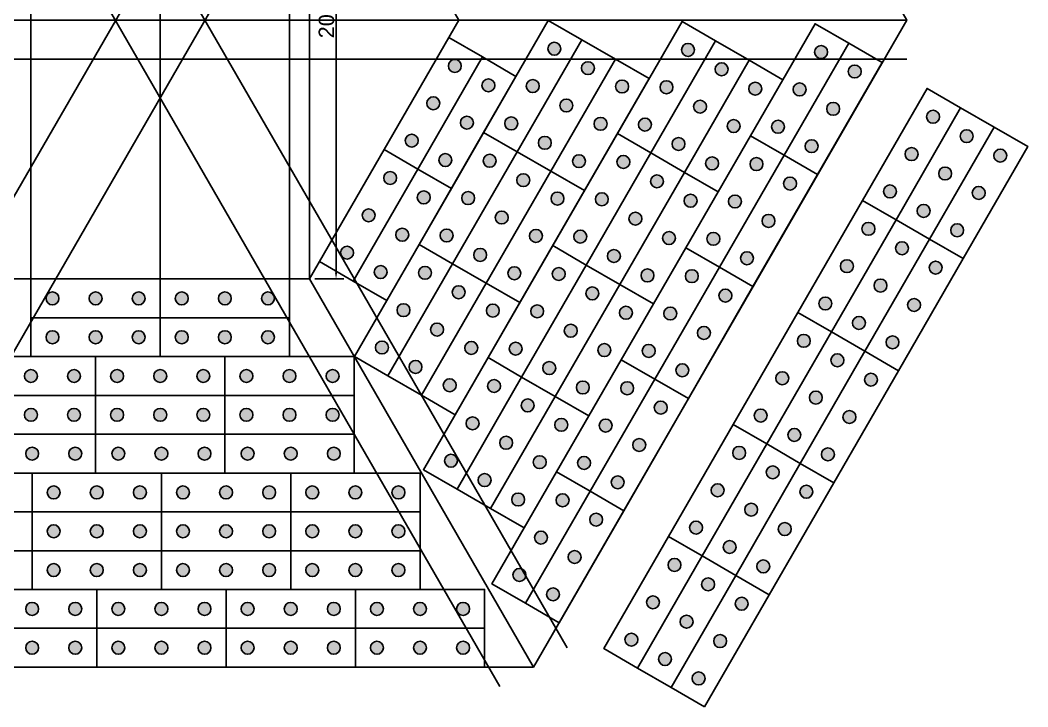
# Model space of a CAD drawing. Header units: millimetres. Extents: x 1388 to 8110, y -1425 to 5021.
# Drawn here: x 2666.7 to 3056.4, y 206.3 to 471.6 of the extents above; entities that cross this region are included whole.
import ezdxf

# ---------------------------------------------------------------- set-up
doc = ezdxf.new("R2010")
doc.units = ezdxf.units.MM
doc.styles.get("Standard").update_dxf_attribs({"font": 'arial.ttf'})
doc.dimstyles.new('ISO-25', dxfattribs={"dimtxt": 6, "dimasz": 2.5, "dimexe": 3, "dimexo": 2, "dimtad": 1, "dimtxsty": 'Standard', "dimcen": 2.5, "dimadec": 0, "dimazin": 0, "dimtfac": 1, "dimtmove": 0, "dimatfit": 3, "dimfxl": 1, "dimarcsym": 0})

# ---------------------------------------------------------------- blocks, each defined once
blk = doc.blocks.new('*D2')
at = {"color": 0, "lineweight": -2, "transparency": 16777216}
for p, q in [((2780.64, 571.62), (2791.9, 571.62)), ((2788.9, 569.12), (2788.9, 374.12)), ((2780.64, 371.62), (2791.9, 371.62))]:
    blk.add_line(p, q, dxfattribs=at)
at = {"color": 0, "transparency": 16777216}
for points in [[(2788.48, 569.12), (2789.31, 569.12), (2788.9, 571.62)], [(2788.48, 374.12), (2789.31, 374.12), (2788.9, 371.62)]]:
    blk.add_solid(points, dxfattribs=at)
at = {"layer": 'Defpoints', "color": 0, "transparency": 16777216}
for p in [(2778.64, 571.62), (2778.64, 371.62), (2788.9, 371.62)]:
    blk.add_point(p, dxfattribs=at)
at = {"color": 0, "transparency": 16777216, "insert": (2785.21, 471.62), "char_height": 6, "attachment_point": 5, "rotation": 90}
blk.add_mtext('200', dxfattribs=at)

msp = doc.modelspace()

# ---------------------------------------------------------------- hatches: boundary and pattern name
at = {"true_color": 0xf1eb1f}
h = msp.add_hatch(color=2, dxfattribs=at)
h.dxf.hatch_style = 1
h.paths.add_polyline_path([(2875.816, 460.606, 1), (2870.816, 460.606, 1)])
h = msp.add_hatch(color=2, dxfattribs=at)
h.dxf.hatch_style = 1
h.paths.add_polyline_path([(2927.52, 460.16, 1), (2922.52, 460.16, 1)])
h = msp.add_hatch(color=2, dxfattribs=at)
h.dxf.hatch_style = 1
h.paths.add_polyline_path([(2978.991, 459.311, 1), (2973.991, 459.311, 1)])
h = msp.add_hatch(color=2, dxfattribs=at)
h.dxf.hatch_style = 1
h.paths.add_polyline_path([(2837.335, 453.955, 1), (2832.335, 453.955, 1)])
h = msp.add_hatch(color=2, dxfattribs=at)
h.dxf.hatch_style = 1
h.paths.add_polyline_path([(2888.806, 453.106, 1), (2883.806, 453.106, 1)])
h = msp.add_hatch(color=2, dxfattribs=at)
h.dxf.hatch_style = 1
h.paths.add_polyline_path([(2940.51, 452.66, 1), (2935.51, 452.66, 1)])
h = msp.add_hatch(color=2, dxfattribs=at)
h.dxf.hatch_style = 1
h.paths.add_polyline_path([(2991.981, 451.811, 1), (2986.981, 451.811, 1)])
h = msp.add_hatch(color=2, dxfattribs=at)
h.dxf.hatch_style = 1
h.paths.add_polyline_path([(2850.325, 446.455, 1), (2845.325, 446.455, 1)])
h = msp.add_hatch(color=2, dxfattribs=at)
h.dxf.hatch_style = 1
h.paths.add_polyline_path([(2867.482, 446.172, 1), (2862.482, 446.172, 1)])
h = msp.add_hatch(color=2, dxfattribs=at)
h.dxf.hatch_style = 1
h.paths.add_polyline_path([(2902.029, 446.009, 1), (2897.029, 446.009, 1)])
h = msp.add_hatch(color=2, dxfattribs=at)
h.dxf.hatch_style = 1
h.paths.add_polyline_path([(2919.186, 445.726, 1), (2914.186, 445.726, 1)])
h = msp.add_hatch(color=2, dxfattribs=at)
h.dxf.hatch_style = 1
h.paths.add_polyline_path([(2953.5, 445.16, 1), (2948.5, 445.16, 1)])
h = msp.add_hatch(color=2, dxfattribs=at)
h.dxf.hatch_style = 1
h.paths.add_polyline_path([(2970.658, 444.877, 1), (2965.658, 444.877, 1)])
h = msp.add_hatch(color=2, dxfattribs=at)
h.dxf.hatch_style = 1
h.paths.add_polyline_path([(2829.001, 439.522, 1), (2824.001, 439.522, 1)])
h = msp.add_hatch(color=2, dxfattribs=at)
h.dxf.hatch_style = 1
h.paths.add_polyline_path([(2880.473, 438.672, 1), (2875.473, 438.672, 1)])
h = msp.add_hatch(color=2, dxfattribs=at)
h.dxf.hatch_style = 1
h.paths.add_polyline_path([(2932.177, 438.226, 1), (2927.177, 438.226, 1)])
h = msp.add_hatch(color=2, dxfattribs=at)
h.dxf.hatch_style = 1
h.paths.add_polyline_path([(2983.648, 437.377, 1), (2978.648, 437.377, 1)])
h = msp.add_hatch(color=2, dxfattribs=at)
h.dxf.hatch_style = 1
h.paths.add_polyline_path([(3022.292, 434.311, 1), (3017.292, 434.311, 1)])
h = msp.add_hatch(color=2, dxfattribs=at)
h.dxf.hatch_style = 1
h.paths.add_polyline_path([(2841.992, 432.022, 1), (2836.992, 432.022, 1)])
h = msp.add_hatch(color=2, dxfattribs=at)
h.dxf.hatch_style = 1
h.paths.add_polyline_path([(2859.149, 431.738, 1), (2854.149, 431.738, 1)])
h = msp.add_hatch(color=2, dxfattribs=at)
h.dxf.hatch_style = 1
h.paths.add_polyline_path([(2893.696, 431.576, 1), (2888.696, 431.576, 1)])
h = msp.add_hatch(color=2, dxfattribs=at)
h.dxf.hatch_style = 1
h.paths.add_polyline_path([(2910.853, 431.293, 1), (2905.853, 431.293, 1)])
h = msp.add_hatch(color=2, dxfattribs=at)
h.dxf.hatch_style = 1
h.paths.add_polyline_path([(2945.167, 430.726, 1), (2940.167, 430.726, 1)])
h = msp.add_hatch(color=2, dxfattribs=at)
h.dxf.hatch_style = 1
h.paths.add_polyline_path([(2962.324, 430.443, 1), (2957.324, 430.443, 1)])
h = msp.add_hatch(color=2, dxfattribs=at)
h.dxf.hatch_style = 1
h.paths.add_polyline_path([(3035.283, 426.811, 1), (3030.283, 426.811, 1)])
h = msp.add_hatch(color=2, dxfattribs=at)
h.dxf.hatch_style = 1
h.paths.add_polyline_path([(2820.668, 425.088, 1), (2815.668, 425.088, 1)])
h = msp.add_hatch(color=2, dxfattribs=at)
h.dxf.hatch_style = 1
h.paths.add_polyline_path([(2872.139, 424.238, 1), (2867.139, 424.238, 1)])
h = msp.add_hatch(color=2, dxfattribs=at)
h.dxf.hatch_style = 1
h.paths.add_polyline_path([(2923.843, 423.793, 1), (2918.843, 423.793, 1)])
h = msp.add_hatch(color=2, dxfattribs=at)
h.dxf.hatch_style = 1
h.paths.add_polyline_path([(2975.315, 422.943, 1), (2970.315, 422.943, 1)])
h = msp.add_hatch(color=2, dxfattribs=at)
h.dxf.hatch_style = 1
h.paths.add_polyline_path([(3013.959, 419.877, 1), (3008.959, 419.877, 1)])
h = msp.add_hatch(color=2, dxfattribs=at)
h.dxf.hatch_style = 1
h.paths.add_polyline_path([(3048.273, 419.311, 1), (3043.273, 419.311, 1)])
h = msp.add_hatch(color=2, dxfattribs=at)
h.dxf.hatch_style = 1
h.paths.add_polyline_path([(2833.659, 417.588, 1), (2828.659, 417.588, 1)])
h = msp.add_hatch(color=2, dxfattribs=at)
h.dxf.hatch_style = 1
h.paths.add_polyline_path([(2850.816, 417.305, 1), (2845.816, 417.305, 1)])
h = msp.add_hatch(color=2, dxfattribs=at)
h.dxf.hatch_style = 1
h.paths.add_polyline_path([(2885.363, 417.142, 1), (2880.363, 417.142, 1)])
h = msp.add_hatch(color=2, dxfattribs=at)
h.dxf.hatch_style = 1
h.paths.add_polyline_path([(2902.52, 416.859, 1), (2897.52, 416.859, 1)])
h = msp.add_hatch(color=2, dxfattribs=at)
h.dxf.hatch_style = 1
h.paths.add_polyline_path([(2936.834, 416.293, 1), (2931.834, 416.293, 1)])
h = msp.add_hatch(color=2, dxfattribs=at)
h.dxf.hatch_style = 1
h.paths.add_polyline_path([(2953.991, 416.009, 1), (2948.991, 416.009, 1)])
h = msp.add_hatch(color=2, dxfattribs=at)
h.dxf.hatch_style = 1
h.paths.add_polyline_path([(2812.335, 410.654, 1), (2807.335, 410.654, 1)])
h = msp.add_hatch(color=2, dxfattribs=at)
h.dxf.hatch_style = 1
h.paths.add_polyline_path([(3026.949, 412.377, 1), (3021.949, 412.377, 1)])
h = msp.add_hatch(color=2, dxfattribs=at)
h.dxf.hatch_style = 1
h.paths.add_polyline_path([(2863.806, 409.805, 1), (2858.806, 409.805, 1)])
h = msp.add_hatch(color=2, dxfattribs=at)
h.dxf.hatch_style = 1
h.paths.add_polyline_path([(2915.51, 409.359, 1), (2910.51, 409.359, 1)])
h = msp.add_hatch(color=2, dxfattribs=at)
h.dxf.hatch_style = 1
h.paths.add_polyline_path([(2966.981, 408.509, 1), (2961.981, 408.509, 1)])
h = msp.add_hatch(color=2, dxfattribs=at)
h.dxf.hatch_style = 1
h.paths.add_polyline_path([(2825.325, 403.154, 1), (2820.325, 403.154, 1)])
h = msp.add_hatch(color=2, dxfattribs=at)
h.dxf.hatch_style = 1
h.paths.add_polyline_path([(2842.482, 402.871, 1), (2837.482, 402.871, 1)])
h = msp.add_hatch(color=2, dxfattribs=at)
h.dxf.hatch_style = 1
h.paths.add_polyline_path([(3005.625, 405.443, 1), (3000.625, 405.443, 1)])
h = msp.add_hatch(color=2, dxfattribs=at)
h.dxf.hatch_style = 1
h.paths.add_polyline_path([(3039.94, 404.877, 1), (3034.94, 404.877, 1)])
h = msp.add_hatch(color=2, dxfattribs=at)
h.dxf.hatch_style = 1
h.paths.add_polyline_path([(2877.029, 402.708, 1), (2872.029, 402.708, 1)])
h = msp.add_hatch(color=2, dxfattribs=at)
h.dxf.hatch_style = 1
h.paths.add_polyline_path([(2894.186, 402.425, 1), (2889.186, 402.425, 1)])
h = msp.add_hatch(color=2, dxfattribs=at)
h.dxf.hatch_style = 1
h.paths.add_polyline_path([(2928.5, 401.859, 1), (2923.5, 401.859, 1)])
h = msp.add_hatch(color=2, dxfattribs=at)
h.dxf.hatch_style = 1
h.paths.add_polyline_path([(2945.658, 401.576, 1), (2940.658, 401.576, 1)])
h = msp.add_hatch(color=2, dxfattribs=at)
h.dxf.hatch_style = 1
h.paths.add_polyline_path([(2804.001, 396.22, 1), (2799.001, 396.22, 1)])
h = msp.add_hatch(color=2, dxfattribs=at)
h.dxf.hatch_style = 1
h.paths.add_polyline_path([(2855.473, 395.371, 1), (2850.473, 395.371, 1)])
h = msp.add_hatch(color=2, dxfattribs=at)
h.dxf.hatch_style = 1
h.paths.add_polyline_path([(3018.616, 397.943, 1), (3013.616, 397.943, 1)])
h = msp.add_hatch(color=2, dxfattribs=at)
h.dxf.hatch_style = 1
h.paths.add_polyline_path([(2907.177, 394.925, 1), (2902.177, 394.925, 1)])
h = msp.add_hatch(color=2, dxfattribs=at)
h.dxf.hatch_style = 1
h.paths.add_polyline_path([(2958.648, 394.076, 1), (2953.648, 394.076, 1)])
h = msp.add_hatch(color=2, dxfattribs=at)
h.dxf.hatch_style = 1
h.paths.add_polyline_path([(2816.992, 388.72, 1), (2811.992, 388.72, 1)])
h = msp.add_hatch(color=2, dxfattribs=at)
h.dxf.hatch_style = 1
h.paths.add_polyline_path([(2834.149, 388.437, 1), (2829.149, 388.437, 1)])
h = msp.add_hatch(color=2, dxfattribs=at)
h.dxf.hatch_style = 1
h.paths.add_polyline_path([(2868.696, 388.274, 1), (2863.696, 388.274, 1)])
h = msp.add_hatch(color=2, dxfattribs=at)
h.dxf.hatch_style = 1
h.paths.add_polyline_path([(2885.853, 387.991, 1), (2880.853, 387.991, 1)])
h = msp.add_hatch(color=2, dxfattribs=at)
h.dxf.hatch_style = 1
h.paths.add_polyline_path([(2920.167, 387.425, 1), (2915.167, 387.425, 1)])
h = msp.add_hatch(color=2, dxfattribs=at)
h.dxf.hatch_style = 1
h.paths.add_polyline_path([(2997.292, 391.009, 1), (2992.292, 391.009, 1)])
h = msp.add_hatch(color=2, dxfattribs=at)
h.dxf.hatch_style = 1
h.paths.add_polyline_path([(3031.606, 390.443, 1), (3026.606, 390.443, 1)])
h = msp.add_hatch(color=2, dxfattribs=at)
h.dxf.hatch_style = 1
h.paths.add_polyline_path([(2937.324, 387.142, 1), (2932.324, 387.142, 1)])
h = msp.add_hatch(color=2, dxfattribs=at)
h.dxf.hatch_style = 1
h.paths.add_polyline_path([(3010.283, 383.509, 1), (3005.283, 383.509, 1)])
h = msp.add_hatch(color=2, dxfattribs=at)
h.dxf.hatch_style = 1
h.paths.add_polyline_path([(2795.668, 381.786, 1), (2790.668, 381.786, 1)])
h = msp.add_hatch(color=2, dxfattribs=at)
h.dxf.hatch_style = 1
h.paths.add_polyline_path([(2847.139, 380.937, 1), (2842.139, 380.937, 1)])
h = msp.add_hatch(color=2, dxfattribs=at)
h.dxf.hatch_style = 1
h.paths.add_polyline_path([(2898.843, 380.491, 1), (2893.843, 380.491, 1)])
h = msp.add_hatch(color=2, dxfattribs=at)
h.dxf.hatch_style = 1
h.paths.add_polyline_path([(2950.315, 379.642, 1), (2945.315, 379.642, 1)])
h = msp.add_hatch(color=2, dxfattribs=at)
h.dxf.hatch_style = 1
h.paths.add_polyline_path([(2988.959, 376.576, 1), (2983.959, 376.576, 1)])
h = msp.add_hatch(color=2, dxfattribs=at)
h.dxf.hatch_style = 1
h.paths.add_polyline_path([(3023.273, 376.009, 1), (3018.273, 376.009, 1)])
h = msp.add_hatch(color=2, dxfattribs=at)
h.dxf.hatch_style = 1
h.paths.add_polyline_path([(2808.659, 374.286, 1), (2803.659, 374.286, 1)])
h = msp.add_hatch(color=2, dxfattribs=at)
h.dxf.hatch_style = 1
h.paths.add_polyline_path([(2825.816, 374.003, 1), (2820.816, 374.003, 1)])
h = msp.add_hatch(color=2, dxfattribs=at)
h.dxf.hatch_style = 1
h.paths.add_polyline_path([(2860.363, 373.841, 1), (2855.363, 373.841, 1)])
h = msp.add_hatch(color=2, dxfattribs=at)
h.dxf.hatch_style = 1
h.paths.add_polyline_path([(2877.52, 373.558, 1), (2872.52, 373.558, 1)])
h = msp.add_hatch(color=2, dxfattribs=at)
h.dxf.hatch_style = 1
h.paths.add_polyline_path([(2911.834, 372.991, 1), (2906.834, 372.991, 1)])
h = msp.add_hatch(color=2, dxfattribs=at)
h.dxf.hatch_style = 1
h.paths.add_polyline_path([(2928.991, 372.708, 1), (2923.991, 372.708, 1)])
h = msp.add_hatch(color=2, dxfattribs=at)
h.dxf.hatch_style = 1
h.paths.add_polyline_path([(3001.949, 369.076, 1), (2996.949, 369.076, 1)])
h = msp.add_hatch(color=2, dxfattribs=at)
h.dxf.hatch_style = 1
h.paths.add_polyline_path([(2681.737, 364.121, 1), (2676.737, 364.121, 1)])
h = msp.add_hatch(color=2, dxfattribs=at)
h.dxf.hatch_style = 1
h.paths.add_polyline_path([(2698.404, 364.121, 1), (2693.404, 364.121, 1)])
h = msp.add_hatch(color=2, dxfattribs=at)
h.dxf.hatch_style = 1
h.paths.add_polyline_path([(2715.07, 364.121, 1), (2710.07, 364.121, 1)])
h = msp.add_hatch(color=2, dxfattribs=at)
h.dxf.hatch_style = 1
h.paths.add_polyline_path([(2731.737, 364.121, 1), (2726.737, 364.121, 1)])
h = msp.add_hatch(color=2, dxfattribs=at)
h.dxf.hatch_style = 1
h.paths.add_polyline_path([(2748.404, 364.121, 1), (2743.404, 364.121, 1)])
h = msp.add_hatch(color=2, dxfattribs=at)
h.dxf.hatch_style = 1
h.paths.add_polyline_path([(2765.07, 364.121, 1), (2760.07, 364.121, 1)])
h = msp.add_hatch(color=2, dxfattribs=at)
h.dxf.hatch_style = 1
h.paths.add_polyline_path([(2838.806, 366.503, 1), (2833.806, 366.503, 1)])
h = msp.add_hatch(color=2, dxfattribs=at)
h.dxf.hatch_style = 1
h.paths.add_polyline_path([(2890.51, 366.058, 1), (2885.51, 366.058, 1)])
h = msp.add_hatch(color=2, dxfattribs=at)
h.dxf.hatch_style = 1
h.paths.add_polyline_path([(2941.981, 365.208, 1), (2936.981, 365.208, 1)])
h = msp.add_hatch(color=2, dxfattribs=at)
h.dxf.hatch_style = 1
h.paths.add_polyline_path([(2980.625, 362.142, 1), (2975.625, 362.142, 1)])
h = msp.add_hatch(color=2, dxfattribs=at)
h.dxf.hatch_style = 1
h.paths.add_polyline_path([(3014.94, 361.576, 1), (3009.94, 361.576, 1)])
h = msp.add_hatch(color=2, dxfattribs=at)
h.dxf.hatch_style = 1
h.paths.add_polyline_path([(2817.482, 359.57, 1), (2812.482, 359.57, 1)])
h = msp.add_hatch(color=2, dxfattribs=at)
h.dxf.hatch_style = 1
h.paths.add_polyline_path([(2852.029, 359.407, 1), (2847.029, 359.407, 1)])
h = msp.add_hatch(color=2, dxfattribs=at)
h.dxf.hatch_style = 1
h.paths.add_polyline_path([(2869.186, 359.124, 1), (2864.186, 359.124, 1)])
h = msp.add_hatch(color=2, dxfattribs=at)
h.dxf.hatch_style = 1
h.paths.add_polyline_path([(2903.5, 358.558, 1), (2898.5, 358.558, 1)])
h = msp.add_hatch(color=2, dxfattribs=at)
h.dxf.hatch_style = 1
h.paths.add_polyline_path([(2920.658, 358.274, 1), (2915.658, 358.274, 1)])
h = msp.add_hatch(color=2, dxfattribs=at)
h.dxf.hatch_style = 1
h.paths.add_polyline_path([(2993.616, 354.642, 1), (2988.616, 354.642, 1)])
h = msp.add_hatch(color=2, dxfattribs=at)
h.dxf.hatch_style = 1
h.paths.add_polyline_path([(2681.737, 349.121, 1), (2676.737, 349.121, 1)])
h = msp.add_hatch(color=2, dxfattribs=at)
h.dxf.hatch_style = 1
h.paths.add_polyline_path([(2698.404, 349.121, 1), (2693.404, 349.121, 1)])
h = msp.add_hatch(color=2, dxfattribs=at)
h.dxf.hatch_style = 1
h.paths.add_polyline_path([(2715.07, 349.121, 1), (2710.07, 349.121, 1)])
h = msp.add_hatch(color=2, dxfattribs=at)
h.dxf.hatch_style = 1
h.paths.add_polyline_path([(2731.737, 349.121, 1), (2726.737, 349.121, 1)])
h = msp.add_hatch(color=2, dxfattribs=at)
h.dxf.hatch_style = 1
h.paths.add_polyline_path([(2748.404, 349.121, 1), (2743.404, 349.121, 1)])
h = msp.add_hatch(color=2, dxfattribs=at)
h.dxf.hatch_style = 1
h.paths.add_polyline_path([(2765.07, 349.121, 1), (2760.07, 349.121, 1)])
h = msp.add_hatch(color=2, dxfattribs=at)
h.dxf.hatch_style = 1
h.paths.add_polyline_path([(2830.473, 352.07, 1), (2825.473, 352.07, 1)])
h = msp.add_hatch(color=2, dxfattribs=at)
h.dxf.hatch_style = 1
h.paths.add_polyline_path([(2882.177, 351.624, 1), (2877.177, 351.624, 1)])
h = msp.add_hatch(color=2, dxfattribs=at)
h.dxf.hatch_style = 1
h.paths.add_polyline_path([(2933.648, 350.774, 1), (2928.648, 350.774, 1)])
h = msp.add_hatch(color=2, dxfattribs=at)
h.dxf.hatch_style = 1
h.paths.add_polyline_path([(2809.149, 345.136, 1), (2804.149, 345.136, 1)])
h = msp.add_hatch(color=2, dxfattribs=at)
h.dxf.hatch_style = 1
h.paths.add_polyline_path([(2843.696, 344.973, 1), (2838.696, 344.973, 1)])
h = msp.add_hatch(color=2, dxfattribs=at)
h.dxf.hatch_style = 1
h.paths.add_polyline_path([(2860.853, 344.69, 1), (2855.853, 344.69, 1)])
h = msp.add_hatch(color=2, dxfattribs=at)
h.dxf.hatch_style = 1
h.paths.add_polyline_path([(2972.292, 347.708, 1), (2967.292, 347.708, 1)])
h = msp.add_hatch(color=2, dxfattribs=at)
h.dxf.hatch_style = 1
h.paths.add_polyline_path([(3006.606, 347.142, 1), (3001.606, 347.142, 1)])
h = msp.add_hatch(color=2, dxfattribs=at)
h.dxf.hatch_style = 1
h.paths.add_polyline_path([(2895.167, 344.124, 1), (2890.167, 344.124, 1)])
h = msp.add_hatch(color=2, dxfattribs=at)
h.dxf.hatch_style = 1
h.paths.add_polyline_path([(2912.324, 343.841, 1), (2907.324, 343.841, 1)])
h = msp.add_hatch(color=2, dxfattribs=at)
h.dxf.hatch_style = 1
h.paths.add_polyline_path([(2822.139, 337.636, 1), (2817.139, 337.636, 1)])
h = msp.add_hatch(color=2, dxfattribs=at)
h.dxf.hatch_style = 1
h.paths.add_polyline_path([(2873.843, 337.19, 1), (2868.843, 337.19, 1)])
h = msp.add_hatch(color=2, dxfattribs=at)
h.dxf.hatch_style = 1
h.paths.add_polyline_path([(2985.283, 340.208, 1), (2980.283, 340.208, 1)])
h = msp.add_hatch(color=2, dxfattribs=at)
h.dxf.hatch_style = 1
h.paths.add_polyline_path([(2673.404, 334.121, 1), (2668.404, 334.121, 1)])
h = msp.add_hatch(color=2, dxfattribs=at)
h.dxf.hatch_style = 1
h.paths.add_polyline_path([(2690.07, 334.121, 1), (2685.07, 334.121, 1)])
h = msp.add_hatch(color=2, dxfattribs=at)
h.dxf.hatch_style = 1
h.paths.add_polyline_path([(2706.737, 334.121, 1), (2701.737, 334.121, 1)])
h = msp.add_hatch(color=2, dxfattribs=at)
h.dxf.hatch_style = 1
h.paths.add_polyline_path([(2723.404, 334.121, 1), (2718.404, 334.121, 1)])
h = msp.add_hatch(color=2, dxfattribs=at)
h.dxf.hatch_style = 1
h.paths.add_polyline_path([(2740.07, 334.121, 1), (2735.07, 334.121, 1)])
h = msp.add_hatch(color=2, dxfattribs=at)
h.dxf.hatch_style = 1
h.paths.add_polyline_path([(2756.737, 334.121, 1), (2751.737, 334.121, 1)])
h = msp.add_hatch(color=2, dxfattribs=at)
h.dxf.hatch_style = 1
h.paths.add_polyline_path([(2773.404, 334.121, 1), (2768.404, 334.121, 1)])
h = msp.add_hatch(color=2, dxfattribs=at)
h.dxf.hatch_style = 1
h.paths.add_polyline_path([(2790.07, 334.121, 1), (2785.07, 334.121, 1)])
h = msp.add_hatch(color=2, dxfattribs=at)
h.dxf.hatch_style = 1
h.paths.add_polyline_path([(2925.315, 336.341, 1), (2920.315, 336.341, 1)])
h = msp.add_hatch(color=2, dxfattribs=at)
h.dxf.hatch_style = 1
h.paths.add_polyline_path([(2963.959, 333.274, 1), (2958.959, 333.274, 1)])
h = msp.add_hatch(color=2, dxfattribs=at)
h.dxf.hatch_style = 1
h.paths.add_polyline_path([(2998.273, 332.708, 1), (2993.273, 332.708, 1)])
h = msp.add_hatch(color=2, dxfattribs=at)
h.dxf.hatch_style = 1
h.paths.add_polyline_path([(2835.363, 330.539, 1), (2830.363, 330.539, 1)])
h = msp.add_hatch(color=2, dxfattribs=at)
h.dxf.hatch_style = 1
h.paths.add_polyline_path([(2852.52, 330.256, 1), (2847.52, 330.256, 1)])
h = msp.add_hatch(color=2, dxfattribs=at)
h.dxf.hatch_style = 1
h.paths.add_polyline_path([(2886.834, 329.69, 1), (2881.834, 329.69, 1)])
h = msp.add_hatch(color=2, dxfattribs=at)
h.dxf.hatch_style = 1
h.paths.add_polyline_path([(2903.991, 329.407, 1), (2898.991, 329.407, 1)])
h = msp.add_hatch(color=2, dxfattribs=at)
h.dxf.hatch_style = 1
h.paths.add_polyline_path([(2976.949, 325.774, 1), (2971.949, 325.774, 1)])
h = msp.add_hatch(color=2, dxfattribs=at)
h.dxf.hatch_style = 1
h.paths.add_polyline_path([(2865.51, 322.756, 1), (2860.51, 322.756, 1)])
h = msp.add_hatch(color=2, dxfattribs=at)
h.dxf.hatch_style = 1
h.paths.add_polyline_path([(2916.981, 321.907, 1), (2911.981, 321.907, 1)])
h = msp.add_hatch(color=2, dxfattribs=at)
h.dxf.hatch_style = 1
h.paths.add_polyline_path([(2673.404, 319.121, 1), (2668.404, 319.121, 1)])
h = msp.add_hatch(color=2, dxfattribs=at)
h.dxf.hatch_style = 1
h.paths.add_polyline_path([(2690.07, 319.121, 1), (2685.07, 319.121, 1)])
h = msp.add_hatch(color=2, dxfattribs=at)
h.dxf.hatch_style = 1
h.paths.add_polyline_path([(2706.737, 319.121, 1), (2701.737, 319.121, 1)])
h = msp.add_hatch(color=2, dxfattribs=at)
h.dxf.hatch_style = 1
h.paths.add_polyline_path([(2723.404, 319.121, 1), (2718.404, 319.121, 1)])
h = msp.add_hatch(color=2, dxfattribs=at)
h.dxf.hatch_style = 1
h.paths.add_polyline_path([(2740.07, 319.121, 1), (2735.07, 319.121, 1)])
h = msp.add_hatch(color=2, dxfattribs=at)
h.dxf.hatch_style = 1
h.paths.add_polyline_path([(2756.737, 319.121, 1), (2751.737, 319.121, 1)])
h = msp.add_hatch(color=2, dxfattribs=at)
h.dxf.hatch_style = 1
h.paths.add_polyline_path([(2773.404, 319.121, 1), (2768.404, 319.121, 1)])
h = msp.add_hatch(color=2, dxfattribs=at)
h.dxf.hatch_style = 1
h.paths.add_polyline_path([(2790.07, 319.121, 1), (2785.07, 319.121, 1)])
h = msp.add_hatch(color=2, dxfattribs=at)
h.dxf.hatch_style = 1
h.paths.add_polyline_path([(2955.625, 318.841, 1), (2950.625, 318.841, 1)])
h = msp.add_hatch(color=2, dxfattribs=at)
h.dxf.hatch_style = 1
h.paths.add_polyline_path([(2989.94, 318.274, 1), (2984.94, 318.274, 1)])
h = msp.add_hatch(color=2, dxfattribs=at)
h.dxf.hatch_style = 1
h.paths.add_polyline_path([(2844.186, 315.823, 1), (2839.186, 315.823, 1)])
h = msp.add_hatch(color=2, dxfattribs=at)
h.dxf.hatch_style = 1
h.paths.add_polyline_path([(2878.5, 315.256, 1), (2873.5, 315.256, 1)])
h = msp.add_hatch(color=2, dxfattribs=at)
h.dxf.hatch_style = 1
h.paths.add_polyline_path([(2895.658, 314.973, 1), (2890.658, 314.973, 1)])
h = msp.add_hatch(color=2, dxfattribs=at)
h.dxf.hatch_style = 1
h.paths.add_polyline_path([(2968.616, 311.341, 1), (2963.616, 311.341, 1)])
h = msp.add_hatch(color=2, dxfattribs=at)
h.dxf.hatch_style = 1
h.paths.add_polyline_path([(2857.177, 308.323, 1), (2852.177, 308.323, 1)])
h = msp.add_hatch(color=2, dxfattribs=at)
h.dxf.hatch_style = 1
h.paths.add_polyline_path([(2908.648, 307.473, 1), (2903.648, 307.473, 1)])
h = msp.add_hatch(color=2, dxfattribs=at)
h.dxf.hatch_style = 1
h.paths.add_polyline_path([(2673.87, 304.121, 1), (2668.87, 304.121, 1)])
h = msp.add_hatch(color=2, dxfattribs=at)
h.dxf.hatch_style = 1
h.paths.add_polyline_path([(2690.536, 304.121, 1), (2685.536, 304.121, 1)])
h = msp.add_hatch(color=2, dxfattribs=at)
h.dxf.hatch_style = 1
h.paths.add_polyline_path([(2707.203, 304.121, 1), (2702.203, 304.121, 1)])
h = msp.add_hatch(color=2, dxfattribs=at)
h.dxf.hatch_style = 1
h.paths.add_polyline_path([(2723.87, 304.121, 1), (2718.87, 304.121, 1)])
h = msp.add_hatch(color=2, dxfattribs=at)
h.dxf.hatch_style = 1
h.paths.add_polyline_path([(2740.536, 304.121, 1), (2735.536, 304.121, 1)])
h = msp.add_hatch(color=2, dxfattribs=at)
h.dxf.hatch_style = 1
h.paths.add_polyline_path([(2757.203, 304.121, 1), (2752.203, 304.121, 1)])
h = msp.add_hatch(color=2, dxfattribs=at)
h.dxf.hatch_style = 1
h.paths.add_polyline_path([(2773.87, 304.121, 1), (2768.87, 304.121, 1)])
h = msp.add_hatch(color=2, dxfattribs=at)
h.dxf.hatch_style = 1
h.paths.add_polyline_path([(2790.536, 304.121, 1), (2785.536, 304.121, 1)])
h = msp.add_hatch(color=2, dxfattribs=at)
h.dxf.hatch_style = 1
h.paths.add_polyline_path([(2947.292, 304.407, 1), (2942.292, 304.407, 1)])
h = msp.add_hatch(color=2, dxfattribs=at)
h.dxf.hatch_style = 1
h.paths.add_polyline_path([(2981.606, 303.841, 1), (2976.606, 303.841, 1)])
h = msp.add_hatch(color=2, dxfattribs=at)
h.dxf.hatch_style = 1
h.paths.add_polyline_path([(2835.853, 301.389, 1), (2830.853, 301.389, 1)])
h = msp.add_hatch(color=2, dxfattribs=at)
h.dxf.hatch_style = 1
h.paths.add_polyline_path([(2870.167, 300.823, 1), (2865.167, 300.823, 1)])
h = msp.add_hatch(color=2, dxfattribs=at)
h.dxf.hatch_style = 1
h.paths.add_polyline_path([(2887.324, 300.539, 1), (2882.324, 300.539, 1)])
h = msp.add_hatch(color=2, dxfattribs=at)
h.dxf.hatch_style = 1
h.paths.add_polyline_path([(2848.843, 293.889, 1), (2843.843, 293.889, 1)])
h = msp.add_hatch(color=2, dxfattribs=at)
h.dxf.hatch_style = 1
h.paths.add_polyline_path([(2960.283, 296.907, 1), (2955.283, 296.907, 1)])
h = msp.add_hatch(color=2, dxfattribs=at)
h.dxf.hatch_style = 1
h.paths.add_polyline_path([(2900.315, 293.039, 1), (2895.315, 293.039, 1)])
h = msp.add_hatch(color=2, dxfattribs=at)
h.dxf.hatch_style = 1
h.paths.add_polyline_path([(2938.959, 289.973, 1), (2933.959, 289.973, 1)])
h = msp.add_hatch(color=2, dxfattribs=at)
h.dxf.hatch_style = 1
h.paths.add_polyline_path([(2682.203, 289.121, 1), (2677.203, 289.121, 1)])
h = msp.add_hatch(color=2, dxfattribs=at)
h.dxf.hatch_style = 1
h.paths.add_polyline_path([(2698.87, 289.121, 1), (2693.87, 289.121, 1)])
h = msp.add_hatch(color=2, dxfattribs=at)
h.dxf.hatch_style = 1
h.paths.add_polyline_path([(2715.536, 289.121, 1), (2710.536, 289.121, 1)])
h = msp.add_hatch(color=2, dxfattribs=at)
h.dxf.hatch_style = 1
h.paths.add_polyline_path([(2732.203, 289.121, 1), (2727.203, 289.121, 1)])
h = msp.add_hatch(color=2, dxfattribs=at)
h.dxf.hatch_style = 1
h.paths.add_polyline_path([(2748.87, 289.121, 1), (2743.87, 289.121, 1)])
h = msp.add_hatch(color=2, dxfattribs=at)
h.dxf.hatch_style = 1
h.paths.add_polyline_path([(2765.536, 289.121, 1), (2760.536, 289.121, 1)])
h = msp.add_hatch(color=2, dxfattribs=at)
h.dxf.hatch_style = 1
h.paths.add_polyline_path([(2782.203, 289.121, 1), (2777.203, 289.121, 1)])
h = msp.add_hatch(color=2, dxfattribs=at)
h.dxf.hatch_style = 1
h.paths.add_polyline_path([(2798.87, 289.121, 1), (2793.87, 289.121, 1)])
h = msp.add_hatch(color=2, dxfattribs=at)
h.dxf.hatch_style = 1
h.paths.add_polyline_path([(2815.536, 289.121, 1), (2810.536, 289.121, 1)])
h = msp.add_hatch(color=2, dxfattribs=at)
h.dxf.hatch_style = 1
h.paths.add_polyline_path([(2861.834, 286.389, 1), (2856.834, 286.389, 1)])
h = msp.add_hatch(color=2, dxfattribs=at)
h.dxf.hatch_style = 1
h.paths.add_polyline_path([(2878.991, 286.106, 1), (2873.991, 286.106, 1)])
h = msp.add_hatch(color=2, dxfattribs=at)
h.dxf.hatch_style = 1
h.paths.add_polyline_path([(2973.273, 289.407, 1), (2968.273, 289.407, 1)])
h = msp.add_hatch(color=2, dxfattribs=at)
h.dxf.hatch_style = 1
h.paths.add_polyline_path([(2951.949, 282.473, 1), (2946.949, 282.473, 1)])
h = msp.add_hatch(color=2, dxfattribs=at)
h.dxf.hatch_style = 1
h.paths.add_polyline_path([(2891.981, 278.606, 1), (2886.981, 278.606, 1)])
h = msp.add_hatch(color=2, dxfattribs=at)
h.dxf.hatch_style = 1
h.paths.add_polyline_path([(2930.625, 275.539, 1), (2925.625, 275.539, 1)])
h = msp.add_hatch(color=2, dxfattribs=at)
h.dxf.hatch_style = 1
h.paths.add_polyline_path([(2964.94, 274.973, 1), (2959.94, 274.973, 1)])
h = msp.add_hatch(color=2, dxfattribs=at)
h.dxf.hatch_style = 1
h.paths.add_polyline_path([(2682.203, 274.121, 1), (2677.203, 274.121, 1)])
h = msp.add_hatch(color=2, dxfattribs=at)
h.dxf.hatch_style = 1
h.paths.add_polyline_path([(2698.87, 274.121, 1), (2693.87, 274.121, 1)])
h = msp.add_hatch(color=2, dxfattribs=at)
h.dxf.hatch_style = 1
h.paths.add_polyline_path([(2715.536, 274.121, 1), (2710.536, 274.121, 1)])
h = msp.add_hatch(color=2, dxfattribs=at)
h.dxf.hatch_style = 1
h.paths.add_polyline_path([(2732.203, 274.121, 1), (2727.203, 274.121, 1)])
h = msp.add_hatch(color=2, dxfattribs=at)
h.dxf.hatch_style = 1
h.paths.add_polyline_path([(2748.87, 274.121, 1), (2743.87, 274.121, 1)])
h = msp.add_hatch(color=2, dxfattribs=at)
h.dxf.hatch_style = 1
h.paths.add_polyline_path([(2765.536, 274.121, 1), (2760.536, 274.121, 1)])
h = msp.add_hatch(color=2, dxfattribs=at)
h.dxf.hatch_style = 1
h.paths.add_polyline_path([(2782.203, 274.121, 1), (2777.203, 274.121, 1)])
h = msp.add_hatch(color=2, dxfattribs=at)
h.dxf.hatch_style = 1
h.paths.add_polyline_path([(2798.87, 274.121, 1), (2793.87, 274.121, 1)])
h = msp.add_hatch(color=2, dxfattribs=at)
h.dxf.hatch_style = 1
h.paths.add_polyline_path([(2815.536, 274.121, 1), (2810.536, 274.121, 1)])
h = msp.add_hatch(color=2, dxfattribs=at)
h.dxf.hatch_style = 1
h.paths.add_polyline_path([(2870.658, 271.672, 1), (2865.658, 271.672, 1)])
h = msp.add_hatch(color=2, dxfattribs=at)
h.dxf.hatch_style = 1
h.paths.add_polyline_path([(2943.616, 268.039, 1), (2938.616, 268.039, 1)])
h = msp.add_hatch(color=2, dxfattribs=at)
h.dxf.hatch_style = 1
h.paths.add_polyline_path([(2883.648, 264.172, 1), (2878.648, 264.172, 1)])
h = msp.add_hatch(color=2, dxfattribs=at)
h.dxf.hatch_style = 1
h.paths.add_polyline_path([(2682.203, 259.121, 1), (2677.203, 259.121, 1)])
h = msp.add_hatch(color=2, dxfattribs=at)
h.dxf.hatch_style = 1
h.paths.add_polyline_path([(2698.87, 259.121, 1), (2693.87, 259.121, 1)])
h = msp.add_hatch(color=2, dxfattribs=at)
h.dxf.hatch_style = 1
h.paths.add_polyline_path([(2715.536, 259.121, 1), (2710.536, 259.121, 1)])
h = msp.add_hatch(color=2, dxfattribs=at)
h.dxf.hatch_style = 1
h.paths.add_polyline_path([(2732.203, 259.121, 1), (2727.203, 259.121, 1)])
h = msp.add_hatch(color=2, dxfattribs=at)
h.dxf.hatch_style = 1
h.paths.add_polyline_path([(2748.87, 259.121, 1), (2743.87, 259.121, 1)])
h = msp.add_hatch(color=2, dxfattribs=at)
h.dxf.hatch_style = 1
h.paths.add_polyline_path([(2765.536, 259.121, 1), (2760.536, 259.121, 1)])
h = msp.add_hatch(color=2, dxfattribs=at)
h.dxf.hatch_style = 1
h.paths.add_polyline_path([(2782.203, 259.121, 1), (2777.203, 259.121, 1)])
h = msp.add_hatch(color=2, dxfattribs=at)
h.dxf.hatch_style = 1
h.paths.add_polyline_path([(2798.87, 259.121, 1), (2793.87, 259.121, 1)])
h = msp.add_hatch(color=2, dxfattribs=at)
h.dxf.hatch_style = 1
h.paths.add_polyline_path([(2815.536, 259.121, 1), (2810.536, 259.121, 1)])
h = msp.add_hatch(color=2, dxfattribs=at)
h.dxf.hatch_style = 1
h.paths.add_polyline_path([(2922.292, 261.106, 1), (2917.292, 261.106, 1)])
h = msp.add_hatch(color=2, dxfattribs=at)
h.dxf.hatch_style = 1
h.paths.add_polyline_path([(2956.606, 260.539, 1), (2951.606, 260.539, 1)])
h = msp.add_hatch(color=2, dxfattribs=at)
h.dxf.hatch_style = 1
h.paths.add_polyline_path([(2862.324, 257.238, 1), (2857.324, 257.238, 1)])
h = msp.add_hatch(color=2, dxfattribs=at)
h.dxf.hatch_style = 1
h.paths.add_polyline_path([(2935.283, 253.606, 1), (2930.283, 253.606, 1)])
h = msp.add_hatch(color=2, dxfattribs=at)
h.dxf.hatch_style = 1
h.paths.add_polyline_path([(2875.315, 249.738, 1), (2870.315, 249.738, 1)])
h = msp.add_hatch(color=2, dxfattribs=at)
h.dxf.hatch_style = 1
h.paths.add_polyline_path([(2673.87, 244.121, 1), (2668.87, 244.121, 1)])
h = msp.add_hatch(color=2, dxfattribs=at)
h.dxf.hatch_style = 1
h.paths.add_polyline_path([(2690.536, 244.121, 1), (2685.536, 244.121, 1)])
h = msp.add_hatch(color=2, dxfattribs=at)
h.dxf.hatch_style = 1
h.paths.add_polyline_path([(2707.203, 244.121, 1), (2702.203, 244.121, 1)])
h = msp.add_hatch(color=2, dxfattribs=at)
h.dxf.hatch_style = 1
h.paths.add_polyline_path([(2723.87, 244.121, 1), (2718.87, 244.121, 1)])
h = msp.add_hatch(color=2, dxfattribs=at)
h.dxf.hatch_style = 1
h.paths.add_polyline_path([(2740.536, 244.121, 1), (2735.536, 244.121, 1)])
h = msp.add_hatch(color=2, dxfattribs=at)
h.dxf.hatch_style = 1
h.paths.add_polyline_path([(2757.203, 244.121, 1), (2752.203, 244.121, 1)])
h = msp.add_hatch(color=2, dxfattribs=at)
h.dxf.hatch_style = 1
h.paths.add_polyline_path([(2773.87, 244.121, 1), (2768.87, 244.121, 1)])
h = msp.add_hatch(color=2, dxfattribs=at)
h.dxf.hatch_style = 1
h.paths.add_polyline_path([(2790.536, 244.121, 1), (2785.536, 244.121, 1)])
h = msp.add_hatch(color=2, dxfattribs=at)
h.dxf.hatch_style = 1
h.paths.add_polyline_path([(2807.203, 244.121, 1), (2802.203, 244.121, 1)])
h = msp.add_hatch(color=2, dxfattribs=at)
h.dxf.hatch_style = 1
h.paths.add_polyline_path([(2823.87, 244.121, 1), (2818.87, 244.121, 1)])
h = msp.add_hatch(color=2, dxfattribs=at)
h.dxf.hatch_style = 1
h.paths.add_polyline_path([(2840.536, 244.121, 1), (2835.536, 244.121, 1)])
h = msp.add_hatch(color=2, dxfattribs=at)
h.dxf.hatch_style = 1
h.paths.add_polyline_path([(2913.959, 246.672, 1), (2908.959, 246.672, 1)])
h = msp.add_hatch(color=2, dxfattribs=at)
h.dxf.hatch_style = 1
h.paths.add_polyline_path([(2948.273, 246.106, 1), (2943.273, 246.106, 1)])
h = msp.add_hatch(color=2, dxfattribs=at)
h.dxf.hatch_style = 1
h.paths.add_polyline_path([(2926.949, 239.172, 1), (2921.949, 239.172, 1)])
h = msp.add_hatch(color=2, dxfattribs=at)
h.dxf.hatch_style = 1
h.paths.add_polyline_path([(2905.625, 232.238, 1), (2900.625, 232.238, 1)])
h = msp.add_hatch(color=2, dxfattribs=at)
h.dxf.hatch_style = 1
h.paths.add_polyline_path([(2939.94, 231.672, 1), (2934.94, 231.672, 1)])
h = msp.add_hatch(color=2, dxfattribs=at)
h.dxf.hatch_style = 1
h.paths.add_polyline_path([(2673.87, 229.121, 1), (2668.87, 229.121, 1)])
h = msp.add_hatch(color=2, dxfattribs=at)
h.dxf.hatch_style = 1
h.paths.add_polyline_path([(2690.536, 229.121, 1), (2685.536, 229.121, 1)])
h = msp.add_hatch(color=2, dxfattribs=at)
h.dxf.hatch_style = 1
h.paths.add_polyline_path([(2707.203, 229.121, 1), (2702.203, 229.121, 1)])
h = msp.add_hatch(color=2, dxfattribs=at)
h.dxf.hatch_style = 1
h.paths.add_polyline_path([(2723.87, 229.121, 1), (2718.87, 229.121, 1)])
h = msp.add_hatch(color=2, dxfattribs=at)
h.dxf.hatch_style = 1
h.paths.add_polyline_path([(2740.536, 229.121, 1), (2735.536, 229.121, 1)])
h = msp.add_hatch(color=2, dxfattribs=at)
h.dxf.hatch_style = 1
h.paths.add_polyline_path([(2757.203, 229.121, 1), (2752.203, 229.121, 1)])
h = msp.add_hatch(color=2, dxfattribs=at)
h.dxf.hatch_style = 1
h.paths.add_polyline_path([(2773.87, 229.121, 1), (2768.87, 229.121, 1)])
h = msp.add_hatch(color=2, dxfattribs=at)
h.dxf.hatch_style = 1
h.paths.add_polyline_path([(2790.536, 229.121, 1), (2785.536, 229.121, 1)])
h = msp.add_hatch(color=2, dxfattribs=at)
h.dxf.hatch_style = 1
h.paths.add_polyline_path([(2807.203, 229.121, 1), (2802.203, 229.121, 1)])
h = msp.add_hatch(color=2, dxfattribs=at)
h.dxf.hatch_style = 1
h.paths.add_polyline_path([(2823.87, 229.121, 1), (2818.87, 229.121, 1)])
h = msp.add_hatch(color=2, dxfattribs=at)
h.dxf.hatch_style = 1
h.paths.add_polyline_path([(2840.536, 229.121, 1), (2835.536, 229.121, 1)])
h = msp.add_hatch(color=2, dxfattribs=at)
h.dxf.hatch_style = 1
h.paths.add_polyline_path([(2918.616, 224.738, 1), (2913.616, 224.738, 1)])
h = msp.add_hatch(color=2, dxfattribs=at)
h.dxf.hatch_style = 1
h.paths.add_polyline_path([(2931.606, 217.238, 1), (2926.606, 217.238, 1)])

# ---------------------------------------------------------------- linework, layer by layer
for p, q in [((2650.178, 379.121), (2765.648, 579.121)), ((2791.629, 379.121), (2676.159, 579.121)), ((2670.904, 571.621), (2670.904, 371.621)), ((2720.904, 571.621), (2720.904, 371.621)), ((2770.904, 571.621), (2770.904, 371.621)), ((2765.648, 364.121), (2650.178, 564.121)), ((2676.159, 364.121), (2791.629, 564.121)), ((2605.434, 471.621), (2836.374, 471.621)), ((2836.374, 471.621), (3009.579, 471.621)), ((2605.434, 456.621), (2836.374, 456.621)), ((2836.374, 456.621), (3009.579, 456.621)), ((2791.629, 379.121), (2878.232, 229.121)), ((2778.639, 371.621), (2865.241, 221.621)), ((2676.159, 364.121), (2589.557, 214.121)), ((2765.648, 364.121), (2852.251, 214.121))]:
    msp.add_line(p, q)
for points in [[(2576.566, 721.621), (2432.229, 471.621), (2576.566, 221.621), (2865.241, 221.621), (3009.579, 471.621), (2865.241, 721.621)], [(2663.169, 571.621), (2605.434, 471.621), (2663.169, 371.621), (2778.639, 371.621), (2836.374, 471.621), (2778.639, 571.621)], [(2663.169, 571.621), (2778.639, 571.621), (2778.639, 371.621), (2663.169, 371.621)], [(2858.977, 420.772), (2883.977, 464.073), (2870.987, 471.573), (2845.987, 428.272)], [(2910.682, 420.326), (2935.682, 463.627), (2922.691, 471.127), (2897.691, 427.826)], [(2962.153, 419.476), (2987.153, 462.778), (2974.162, 470.278), (2949.162, 426.976)], [(2820.497, 414.121), (2845.497, 457.422), (2832.506, 464.922), (2807.506, 421.621)], [(2871.968, 413.272), (2896.968, 456.573), (2883.977, 464.073), (2858.977, 420.772)], [(2923.672, 412.826), (2948.672, 456.127), (2935.682, 463.627), (2910.682, 420.326)], [(2975.143, 411.976), (3000.143, 455.278), (2987.153, 462.778), (2962.153, 419.476)], [(2833.487, 406.621), (2858.487, 449.922), (2845.497, 457.422), (2820.497, 414.121)], [(2884.958, 405.772), (2909.958, 449.073), (2896.968, 456.573), (2871.968, 413.272)], [(2936.662, 405.326), (2961.662, 448.627), (2948.672, 456.127), (2923.672, 412.826)], [(3005.454, 394.476), (3030.454, 437.778), (3017.464, 445.278), (2992.464, 401.976)], [(3018.444, 386.976), (3043.444, 430.278), (3030.454, 437.778), (3005.454, 394.476)], [(3031.435, 379.476), (3056.435, 422.778), (3043.444, 430.278), (3018.444, 386.976)], [(2833.977, 377.47), (2858.977, 420.772), (2845.987, 428.272), (2820.987, 384.97)], [(2885.682, 377.024), (2910.682, 420.326), (2897.691, 427.826), (2872.691, 384.524)], [(2937.153, 376.175), (2962.153, 419.476), (2949.162, 426.976), (2924.162, 383.675)], [(2795.497, 370.82), (2820.497, 414.121), (2807.506, 421.621), (2782.506, 378.32)], [(2846.968, 369.97), (2871.968, 413.272), (2858.977, 420.772), (2833.977, 377.47)], [(2898.672, 369.524), (2923.672, 412.826), (2910.682, 420.326), (2885.682, 377.024)], [(2950.143, 368.675), (2975.143, 411.976), (2962.153, 419.476), (2937.153, 376.175)], [(2808.487, 363.32), (2833.487, 406.621), (2820.497, 414.121), (2795.497, 370.82)], [(2859.958, 362.47), (2884.958, 405.772), (2871.968, 413.272), (2846.968, 369.97)], [(2911.662, 362.024), (2936.662, 405.326), (2923.672, 412.826), (2898.672, 369.524)], [(2980.454, 351.175), (3005.454, 394.476), (2992.464, 401.976), (2967.464, 358.675)], [(2993.444, 343.675), (3018.444, 386.976), (3005.454, 394.476), (2980.454, 351.175)], [(3006.435, 336.175), (3031.435, 379.476), (3018.444, 386.976), (2993.444, 343.675)], [(2808.977, 334.169), (2833.977, 377.47), (2820.987, 384.97), (2795.987, 341.669)], [(2860.682, 333.723), (2885.682, 377.024), (2872.691, 384.524), (2847.691, 341.223)], [(2912.153, 332.874), (2937.153, 376.175), (2924.162, 383.675), (2899.162, 340.374)], [(2821.968, 326.669), (2846.968, 369.97), (2833.977, 377.47), (2808.977, 334.169)], [(2873.672, 326.223), (2898.672, 369.524), (2885.682, 377.024), (2860.682, 333.723)], [(2925.143, 325.374), (2950.143, 368.675), (2937.153, 376.175), (2912.153, 332.874)], [(2670.904, 356.621), (2720.904, 356.621), (2720.904, 371.621), (2670.904, 371.621)], [(2720.904, 356.621), (2770.904, 356.621), (2770.904, 371.621), (2720.904, 371.621)], [(2834.958, 319.169), (2859.958, 362.47), (2846.968, 369.97), (2821.968, 326.669)], [(2886.662, 318.723), (2911.662, 362.024), (2898.672, 369.524), (2873.672, 326.223)], [(2955.454, 307.874), (2980.454, 351.175), (2967.464, 358.675), (2942.464, 315.374)], [(2670.904, 341.621), (2720.904, 341.621), (2720.904, 356.621), (2670.904, 356.621)], [(2720.904, 341.621), (2770.904, 341.621), (2770.904, 356.621), (2720.904, 356.621)], [(2968.444, 300.374), (2993.444, 343.675), (2980.454, 351.175), (2955.454, 307.874)], [(2981.435, 292.874), (3006.435, 336.175), (2993.444, 343.675), (2968.444, 300.374)], [(2645.904, 326.621), (2695.904, 326.621), (2695.904, 341.621), (2645.904, 341.621)], [(2695.904, 326.621), (2745.904, 326.621), (2745.904, 341.621), (2695.904, 341.621)], [(2745.904, 326.621), (2795.904, 326.621), (2795.904, 341.621), (2745.904, 341.621)], [(2835.682, 290.422), (2860.682, 333.723), (2847.691, 341.223), (2822.691, 297.922)], [(2887.153, 289.573), (2912.153, 332.874), (2899.162, 340.374), (2874.162, 297.073)], [(2848.672, 282.922), (2873.672, 326.223), (2860.682, 333.723), (2835.682, 290.422)], [(2900.143, 282.073), (2925.143, 325.374), (2912.153, 332.874), (2887.153, 289.573)], [(2645.904, 311.621), (2695.904, 311.621), (2695.904, 326.621), (2645.904, 326.621)], [(2695.904, 311.621), (2745.904, 311.621), (2745.904, 326.621), (2695.904, 326.621)], [(2745.904, 311.621), (2795.904, 311.621), (2795.904, 326.621), (2745.904, 326.621)], [(2861.662, 275.422), (2886.662, 318.723), (2873.672, 326.223), (2848.672, 282.922)], [(2930.454, 264.573), (2955.454, 307.874), (2942.464, 315.374), (2917.464, 272.073)], [(2645.904, 296.621), (2695.904, 296.621), (2695.904, 311.621), (2645.904, 311.621)], [(2695.904, 296.621), (2745.904, 296.621), (2745.904, 311.621), (2695.904, 311.621)], [(2745.904, 296.621), (2795.904, 296.621), (2795.904, 311.621), (2745.904, 311.621)], [(2943.444, 257.073), (2968.444, 300.374), (2955.454, 307.874), (2930.454, 264.573)], [(2956.435, 249.573), (2981.435, 292.874), (2968.444, 300.374), (2943.444, 257.073)], [(2621.37, 281.621), (2671.37, 281.621), (2671.37, 296.621), (2621.37, 296.621)], [(2671.37, 281.621), (2721.37, 281.621), (2721.37, 296.621), (2671.37, 296.621)], [(2721.37, 281.621), (2771.37, 281.621), (2771.37, 296.621), (2721.37, 296.621)], [(2771.37, 281.621), (2821.37, 281.621), (2821.37, 296.621), (2771.37, 296.621)], [(2862.153, 246.271), (2887.153, 289.573), (2874.162, 297.073), (2849.162, 253.771)], [(2875.143, 238.771), (2900.143, 282.073), (2887.153, 289.573), (2862.153, 246.271)], [(2621.37, 266.621), (2671.37, 266.621), (2671.37, 281.621), (2621.37, 281.621)], [(2671.37, 266.621), (2721.37, 266.621), (2721.37, 281.621), (2671.37, 281.621)], [(2721.37, 266.621), (2771.37, 266.621), (2771.37, 281.621), (2721.37, 281.621)], [(2771.37, 266.621), (2821.37, 266.621), (2821.37, 281.621), (2771.37, 281.621)], [(2905.454, 221.271), (2930.454, 264.573), (2917.464, 272.073), (2892.464, 228.771)], [(2621.37, 251.621), (2671.37, 251.621), (2671.37, 266.621), (2621.37, 266.621)], [(2671.37, 251.621), (2721.37, 251.621), (2721.37, 266.621), (2671.37, 266.621)], [(2721.37, 251.621), (2771.37, 251.621), (2771.37, 266.621), (2721.37, 266.621)], [(2771.37, 251.621), (2821.37, 251.621), (2821.37, 266.621), (2771.37, 266.621)], [(2918.444, 213.771), (2943.444, 257.073), (2930.454, 264.573), (2905.454, 221.271)], [(2931.435, 206.271), (2956.435, 249.573), (2943.444, 257.073), (2918.444, 213.771)], [(2646.37, 236.621), (2696.37, 236.621), (2696.37, 251.621), (2646.37, 251.621)], [(2696.37, 236.621), (2746.37, 236.621), (2746.37, 251.621), (2696.37, 251.621)], [(2746.37, 236.621), (2796.37, 236.621), (2796.37, 251.621), (2746.37, 251.621)], [(2796.37, 236.621), (2846.37, 236.621), (2846.37, 251.621), (2796.37, 251.621)], [(2646.37, 221.621), (2696.37, 221.621), (2696.37, 236.621), (2646.37, 236.621)], [(2696.37, 221.621), (2746.37, 221.621), (2746.37, 236.621), (2696.37, 236.621)], [(2746.37, 221.621), (2796.37, 221.621), (2796.37, 236.621), (2746.37, 236.621)], [(2796.37, 221.621), (2846.37, 221.621), (2846.37, 236.621), (2796.37, 236.621)]]:
    msp.add_lwpolyline(points, close=True)
at = {"color": 2, "true_color": 0xf1eb1f}
for centre in [(2873.316, 460.606), (2925.02, 460.16), (2976.491, 459.311), (2834.835, 453.955), (2886.306, 453.106), (2938.01, 452.66), (2989.481, 451.811), (2847.825, 446.455), (2864.982, 446.172), (2899.529, 446.009), (2916.686, 445.726), (2951, 445.16), (2968.158, 444.877), (2826.501, 439.522), (2877.973, 438.672), (2929.677, 438.226), (2981.148, 437.377), (3019.792, 434.311), (2839.492, 432.022), (2856.649, 431.738), (2891.196, 431.576), (2908.353, 431.293), (2942.667, 430.726), (2959.824, 430.443), (3032.783, 426.811), (2818.168, 425.088), (2869.639, 424.238), (2921.343, 423.793), (2972.815, 422.943), (3011.459, 419.877), (3045.773, 419.311), (2831.159, 417.588), (2848.316, 417.305), (2882.863, 417.142), (2900.02, 416.859), (2934.334, 416.293), (2951.491, 416.009), (2809.835, 410.654), (3024.449, 412.377), (2861.306, 409.805), (2913.01, 409.359), (2964.481, 408.509), (2822.825, 403.154), (2839.982, 402.871), (3003.125, 405.443), (3037.44, 404.877), (2874.529, 402.708), (2891.686, 402.425), (2926, 401.859), (2943.158, 401.576), (2801.501, 396.22), (2852.973, 395.371), (3016.116, 397.943), (2904.677, 394.925), (2956.148, 394.076), (2814.492, 388.72), (2831.649, 388.437), (2866.196, 388.274), (2883.353, 387.991), (2917.667, 387.425), (2994.792, 391.009), (3029.106, 390.443), (2934.824, 387.142), (3007.783, 383.509), (2793.168, 381.786), (2844.639, 380.937), (2896.343, 380.491), (2947.815, 379.642), (2986.459, 376.576), (3020.773, 376.009), (2806.159, 374.286), (2823.316, 374.003), (2857.863, 373.841), (2875.02, 373.558), (2909.334, 372.991), (2926.491, 372.708), (2999.449, 369.076), (2679.237, 364.121), (2695.904, 364.121), (2712.57, 364.121), (2729.237, 364.121), (2745.904, 364.121), (2762.57, 364.121), (2836.306, 366.503), (2888.01, 366.058), (2939.481, 365.208), (2978.125, 362.142), (3012.44, 361.576), (2814.982, 359.57), (2849.529, 359.407), (2866.686, 359.124), (2901, 358.558), (2918.158, 358.274), (2991.116, 354.642), (2679.237, 349.121), (2695.904, 349.121), (2712.57, 349.121), (2729.237, 349.121), (2745.904, 349.121), (2762.57, 349.121), (2827.973, 352.07), (2879.677, 351.624), (2931.148, 350.774), (2806.649, 345.136), (2841.196, 344.973), (2858.353, 344.69), (2969.792, 347.708), (3004.106, 347.142), (2892.667, 344.124), (2909.824, 343.841), (2819.639, 337.636), (2871.343, 337.19), (2982.783, 340.208), (2670.904, 334.121), (2687.57, 334.121), (2704.237, 334.121), (2720.904, 334.121), (2737.57, 334.121), (2754.237, 334.121), (2770.904, 334.121), (2787.57, 334.121), (2922.815, 336.341), (2961.459, 333.274), (2995.773, 332.708), (2832.863, 330.539), (2850.02, 330.256), (2884.334, 329.69), (2901.491, 329.407), (2974.449, 325.774), (2863.01, 322.756), (2914.481, 321.907), (2670.904, 319.121), (2687.57, 319.121), (2704.237, 319.121), (2720.904, 319.121), (2737.57, 319.121), (2754.237, 319.121), (2770.904, 319.121), (2787.57, 319.121), (2953.125, 318.841), (2987.44, 318.274), (2841.686, 315.823), (2876, 315.256), (2893.158, 314.973), (2966.116, 311.341), (2854.677, 308.323), (2906.148, 307.473), (2671.37, 304.121), (2688.036, 304.121), (2704.703, 304.121), (2721.37, 304.121), (2738.036, 304.121), (2754.703, 304.121), (2771.37, 304.121), (2788.036, 304.121), (2944.792, 304.407), (2979.106, 303.841), (2833.353, 301.389), (2867.667, 300.823), (2884.824, 300.539), (2846.343, 293.889), (2957.783, 296.907), (2897.815, 293.039), (2936.459, 289.973), (2679.703, 289.121), (2696.37, 289.121), (2713.036, 289.121), (2729.703, 289.121), (2746.37, 289.121), (2763.036, 289.121), (2779.703, 289.121), (2796.37, 289.121), (2813.036, 289.121), (2859.334, 286.389), (2876.491, 286.106), (2970.773, 289.407), (2949.449, 282.473), (2889.481, 278.606), (2928.125, 275.539), (2962.44, 274.973), (2679.703, 274.121), (2696.37, 274.121), (2713.036, 274.121), (2729.703, 274.121), (2746.37, 274.121), (2763.036, 274.121), (2779.703, 274.121), (2796.37, 274.121), (2813.036, 274.121), (2868.158, 271.672), (2941.116, 268.039), (2881.148, 264.172), (2679.703, 259.121), (2696.37, 259.121), (2713.036, 259.121), (2729.703, 259.121), (2746.37, 259.121), (2763.036, 259.121), (2779.703, 259.121), (2796.37, 259.121), (2813.036, 259.121), (2919.792, 261.106), (2954.106, 260.539), (2859.824, 257.238), (2932.783, 253.606), (2872.815, 249.738), (2671.37, 244.121), (2688.036, 244.121), (2704.703, 244.121), (2721.37, 244.121), (2738.036, 244.121), (2754.703, 244.121), (2771.37, 244.121), (2788.036, 244.121), (2804.703, 244.121), (2821.37, 244.121), (2838.036, 244.121), (2911.459, 246.672), (2945.773, 246.106), (2924.449, 239.172), (2903.125, 232.238), (2937.44, 231.672), (2671.37, 229.121), (2688.036, 229.121), (2704.703, 229.121), (2721.37, 229.121), (2738.036, 229.121), (2754.703, 229.121), (2771.37, 229.121), (2788.036, 229.121), (2804.703, 229.121), (2821.37, 229.121), (2838.036, 229.121), (2916.116, 224.738), (2929.106, 217.238)]:
    msp.add_circle(centre, 2.5, dxfattribs=at)

# ---------------------------------------------------------------- dimensions: what is measured, and where the dimension line sits
dim = msp.add_linear_dim(base=(2788.898, 371.621), p1=(2778.639, 571.621), p2=(2778.639, 371.621), angle=90, dimstyle='ISO-25')
dim.commit()
dim.dimension.update_dxf_attribs({"geometry": '*D2', "text_midpoint": (2785.209, 471.621)})

doc.saveas('drawing.dxf')
